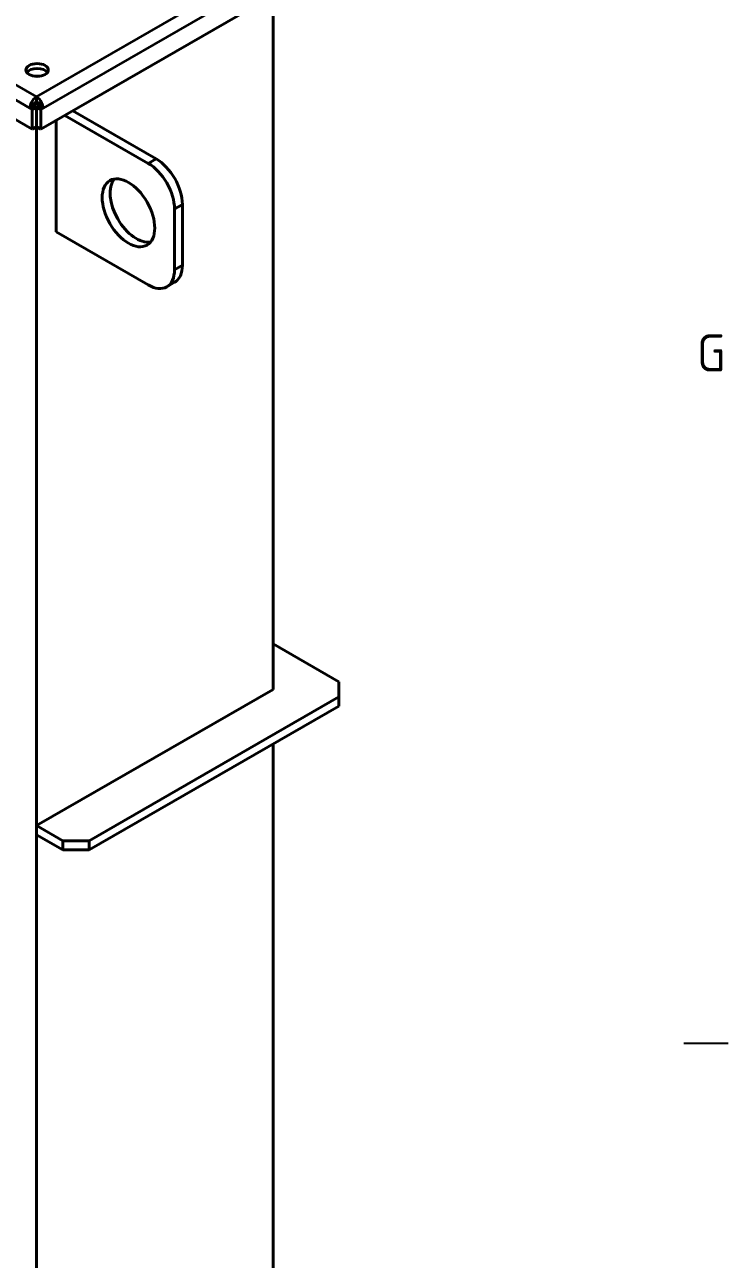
# Model space of a CAD drawing. Header units: millimetres. Extents: x 0 to 4205, y 0 to 2970.
# Drawn here: x 3927.7 to 4117, y 2169.3 to 2501.3 of the extents above; entities that cross this region are included whole.
import ezdxf

# ---------------------------------------------------------------- set-up
doc = ezdxf.new("R2010")
doc.units = ezdxf.units.MM
doc.header["$LTSCALE"] = 5
doc.layers.get('0').update_dxf_attribs({"color": 3, "lineweight": 25})
for name, color, linetype, lineweight in [('가시적인 것(ISO)', 3, 'Continuous', 40), ('가시적인 좁은 것(ISO)', 3, 'Continuous', 35), ('경계(ISO)', 7, 'Continuous', 25)]:
    doc.layers.add(name, color=color, linetype=linetype, lineweight=lineweight)
doc.styles.add('문자 텍스트_PSTEK_POSCO', font='isocp.shx')

# ---------------------------------------------------------------- blocks, each defined once
blk = doc.blocks.new('경계 Default Border')
at = {"layer": '경계(ISO)'}
blk.add_line((821, 445.5), (823.4, 445.5), dxfattribs=at)
at = {"layer": '경계(ISO)', "color": 2, "insert": (821.719, 481.606), "char_height": 2, "attachment_point": 7, "style": '문자 텍스트_PSTEK_POSCO'}
blk.add_mtext('G', dxfattribs=at)

msp = doc.modelspace()

# ---------------------------------------------------------------- linework, layer by layer
at = {"layer": '가시적인 것(ISO)'}
for p, q in [((3775.4715, 2561.9671), (3929.7182, 2473.1423)), ((4020.2279, 2523.9316), (3932.031, 2473.1423)), ((3994.5142, 2322.5816), (3994.5142, 2509.124)), ((3930.8746, 2479.74), (3930.3879, 2480.0202)), ((3930.8746, 2480.5622), (3930.8746, 2481.8703)), ((3930.8746, 2479.74), (3930.8746, 2480.5622)), ((3931.3613, 2480.0202), (3930.8746, 2479.74)), ((3929.1068, 2478.8085), (3930.2382, 2479.46)), ((3929.7182, 2478.4564), (3929.1068, 2478.8085)), ((3930.8496, 2479.1079), (3929.7182, 2478.4564)), ((3929.7182, 2478.4564), (3929.7182, 2473.1423)), ((3930.8496, 2479.1079), (3930.2382, 2479.46)), ((3930.8496, 2473.7938), (3930.8496, 2479.1079)), ((3930.8496, 2477.8981), (3930.8996, 2477.8981)), ((3930.8746, 2080.934), (3930.8746, 2477.8981)), ((3931.511, 2479.46), (3930.8996, 2479.1079)), ((3930.8996, 2473.7938), (3930.8996, 2479.1079)), ((3930.8996, 2479.1079), (3932.031, 2478.4564)), ((3932.6424, 2478.8085), (3931.511, 2479.46)), ((3932.6424, 2478.8085), (3932.031, 2478.4564)), ((3932.031, 2478.4564), (3932.031, 2473.1423)), ((3938.5393, 2476.8902), (3960.9266, 2463.9982)), ((3940.6606, 2478.1118), (3963.048, 2465.2198)), ((3929.7182, 2473.1423), (3930.8496, 2473.7938)), ((3932.031, 2473.1423), (3930.8996, 2473.7938)), ((3936.1779, 2445.5482), (3936.1779, 2475.5304)), ((3970.119, 2436.6215), (3970.119, 2452.9724)), ((3967.9977, 2451.7508), (3967.9977, 2435.3999)), ((3936.1779, 2445.5482), (3960.9266, 2431.2964)), ((3965.917, 2430.806), (3968.0383, 2432.0276)), ((4012.1919, 2324.6176), (3994.5142, 2334.7974)), ((4012.1919, 2324.6176), (4012.1919, 2320.5456)), ((3994.5142, 2322.5816), (3930.8746, 2285.934)), ((3945.0167, 2281.862), (4012.1919, 2320.5456)), ((4012.1919, 2320.5456), (4012.1919, 2318.093)), ((4012.1919, 2318.093), (3945.0167, 2279.4094)), ((3994.5142, 2117.5816), (3994.5142, 2307.9131)), ((3930.8746, 2285.934), (3937.9457, 2281.862)), ((3930.8746, 2283.4813), (3930.8746, 2285.934)), ((3937.9457, 2279.4094), (3930.8746, 2283.4813)), ((3945.0167, 2281.862), (3937.9457, 2281.862)), ((3937.9457, 2281.862), (3937.9457, 2279.4094)), ((3945.0167, 2279.4094), (3945.0167, 2281.862)), ((3937.9457, 2279.4094), (3945.0167, 2279.4094))]:
    msp.add_line(p, q, dxfattribs=at)
for centre, major_axis, ratio in [((3931.0514, 2489.098), (3, 0), 0.5758617), ((3955.6233, 2450.7013), (-4.9903, 8.6658), 0.57809312)]:
    msp.add_ellipse(centre, major_axis=major_axis, ratio=ratio, dxfattribs=at)
for centre, major_axis, ratio, start_param, end_param in [((3931.0514, 2487.79), (3, 0), 0.5758617, 0.38826696, 2.7533257), ((3931.0514, 2487.79), (-3, 0), 0.5758617, 3.52985961, 5.89491835), ((3931.0514, 2485.7461), (3, 0), 0.5758617, 1.325741, 1.81585165), ((3931.0514, 2485.7461), (-3, 0), 0.5758617, 4.46733366, 4.9574443), ((3960.9266, 2455.8228), (4.9903, -8.6658), 0.57809312, 0.78733187, 2.3581282), ((3963.048, 2457.0444), (-4.9903, 8.6658), 0.57809312, 3.92892453, 5.49972085), ((3957.7447, 2451.9229), (-4.9903, 8.6658), 0.57809312, 0.21333761, 2.92825504), ((3963.048, 2440.6934), (4.9903, -8.6658), 0.57809312, 0, 0.78733187), ((3960.9266, 2439.4718), (4.9903, -8.6658), 0.57809312, 5.49972085, 7.07051718)]:
    msp.add_ellipse(centre, major_axis=major_axis, ratio=ratio, start_param=start_param, end_param=end_param, dxfattribs=at)
for points in [[(3929.2254, 2479.6125), (3929.1473, 2479.3335), (3929.1068, 2479.0594), (3929.1068, 2478.8085)], [(3932.5238, 2479.6125), (3932.602, 2479.3335), (3932.6424, 2479.0594), (3932.6424, 2478.8085)]]:
    msp.add_open_spline(points, degree=3, dxfattribs=at)
for points, knots in [([(3930.8746, 2481.8703), (3930.3423, 2481.5638), (3929.8158, 2480.9652), (3929.4863, 2480.2922), (3929.3771, 2480.0692), (3929.2888, 2479.8392), (3929.2254, 2479.6125)], [0, 0, 0, 0, 0.575044589, 0.575044589, 0.575044589, 0.76555338, 0.76555338, 0.76555338, 0.76555338]), ([(3930.2382, 2479.46), (3930.2382, 2479.746), (3930.3967, 2480.115), (3930.624, 2480.3585), (3930.703, 2480.443), (3930.7888, 2480.5128), (3930.8746, 2480.5622)], [-1, -1, -1, -1, -0.25762063, -0.25762063, -0.25762063, 0, 0, 0, 0]), ([(3930.8746, 2481.8703), (3931.4069, 2481.5638), (3931.9334, 2480.9652), (3932.2629, 2480.2922), (3932.3721, 2480.0692), (3932.4604, 2479.8392), (3932.5238, 2479.6125)], [0, 0, 0, 0, 0.575044589, 0.575044589, 0.575044589, 0.76555338, 0.76555338, 0.76555338, 0.76555338]), ([(3931.511, 2479.46), (3931.511, 2479.746), (3931.3526, 2480.115), (3931.1252, 2480.3585), (3931.0463, 2480.443), (3930.9604, 2480.5128), (3930.8746, 2480.5622)], [-1, -1, -1, -1, -0.25762063, -0.25762063, -0.25762063, 0, 0, 0, 0])]:
    msp.add_open_spline(points, degree=3, knots=knots, dxfattribs=at)
at = {"layer": '가시적인 좁은 것(ISO)'}
for p, q in [((3929.1068, 2478.8085), (3797.7635, 2554.4441)), ((3809.1083, 2551.9909), (3930.8746, 2481.8703)), ((3930.8746, 2481.8703), (4017.8487, 2531.9554)), ((4019.6165, 2528.8935), (3932.6424, 2478.8085)), ((3930.8746, 2480.5622), (3929.2254, 2479.6125)), ((3932.5238, 2479.6125), (3930.8746, 2480.5622)), ((3963.048, 2465.2198), (3960.9266, 2463.9982)), ((3967.9977, 2451.7508), (3970.119, 2452.9724)), ((3970.119, 2436.6215), (3967.9977, 2435.3999))]:
    msp.add_line(p, q, dxfattribs=at)

# ---------------------------------------------------------------- block references
at = {"xscale": 5, "yscale": 5, "zscale": 5}
msp.add_blockref('경계 Default Border', (0, 0), dxfattribs=at)

doc.saveas('drawing.dxf')
